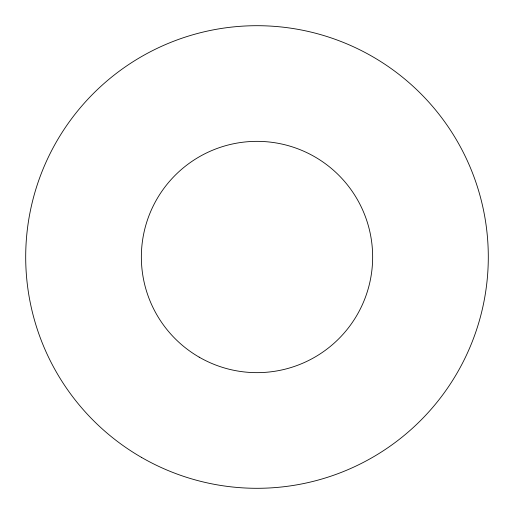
<?xml version="1.0" encoding="UTF-8"?>
<svg xmlns="http://www.w3.org/2000/svg" width="514" height="514" viewBox="0 0 514 514"><rect width="100%" height="100%" fill="white"/><g stroke="black" fill="none" stroke-linecap="round" stroke-linejoin="round"><path stroke-width="0.77" d="M199.175 357.153A115.65 115.65 0 0 0 372.65 257A115.65 115.65 0 0 0 199.175 156.847A115.65 115.65 0 0 0 199.175 357.153M141.35 457.312A231.3 231.3 0 0 0 488.3 257A231.3 231.3 0 0 0 141.35 56.688A231.3 231.3 0 0 0 141.35 457.312"/></g></svg>
